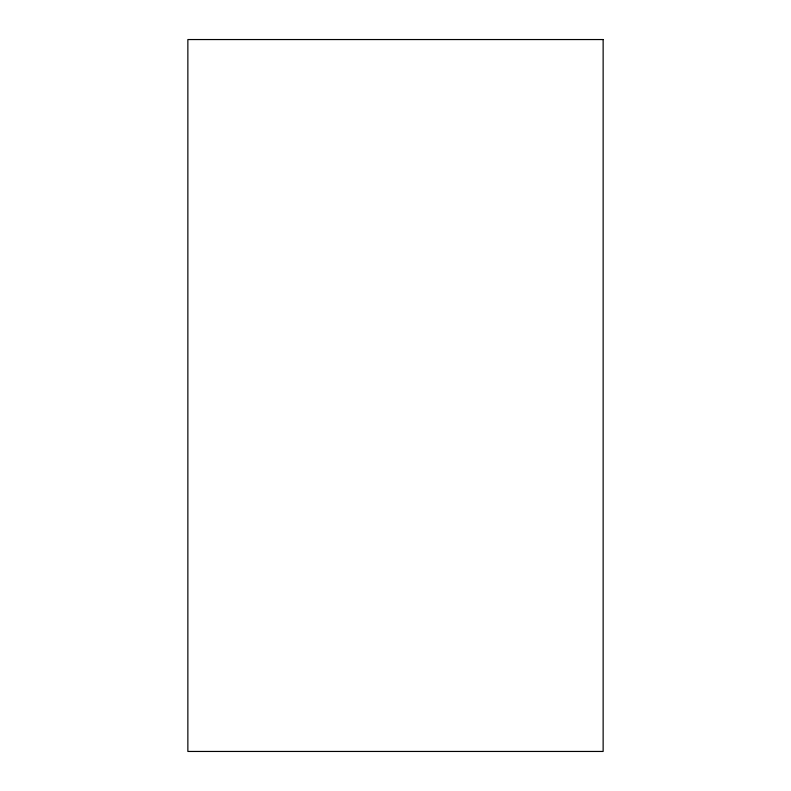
<?xml version="1.0" encoding="UTF-8"?>
<svg xmlns="http://www.w3.org/2000/svg" width="791" height="791" viewBox="0 0 791 791"><rect width="100%" height="100%" fill="white"/><g stroke="black" fill="none" stroke-linecap="round" stroke-linejoin="round"><path stroke-width="1.19" d="M603.138 39.55L187.863 39.55L187.863 751.45L603.138 751.45L603.138 39.55"/></g></svg>
